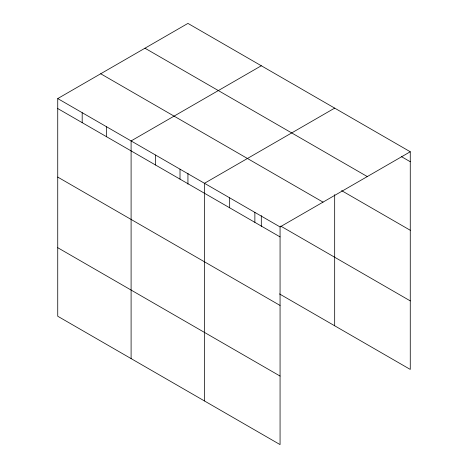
<?xml version="1.0" encoding="UTF-8"?>
<svg xmlns="http://www.w3.org/2000/svg" width="468" height="468" viewBox="0 0 468 468"><rect width="100%" height="100%" fill="white"/><g stroke="black" fill="none" stroke-linecap="round" stroke-linejoin="round"><path stroke-width="0.7" d="M280.063 305.446L280.063 226.933L57.734 98.572L57.734 316.239L280.063 444.6L280.063 305.446L57.734 177.079M279.49 293.922L410.266 369.427L410.266 151.761L187.937 23.4L57.734 98.572M261.308 65.76L131.099 140.932L131.099 358.599M334.678 108.12L204.469 183.292L204.469 400.959M280.063 226.933L410.266 151.761M401.45 156.64L410.266 161.729M144.969 48.21L367.298 176.571M341.605 190.628L410.266 230.268M100.702 73.768L323.031 202.129M280.747 226.108L410.266 300.889M57.734 108.541L280.063 236.902M57.734 247.701L280.063 376.061M334.678 194.635L334.678 325.781M261.308 215.613L261.308 226.553M254.867 212.39L254.867 222.358M229.665 197.841L229.665 207.81M187.937 173.254L187.937 184.193M180.016 169.17L180.016 179.139M155.557 155.054L155.557 165.023M106.645 126.816L106.645 136.779M82.187 112.694L82.187 122.663"/></g></svg>
